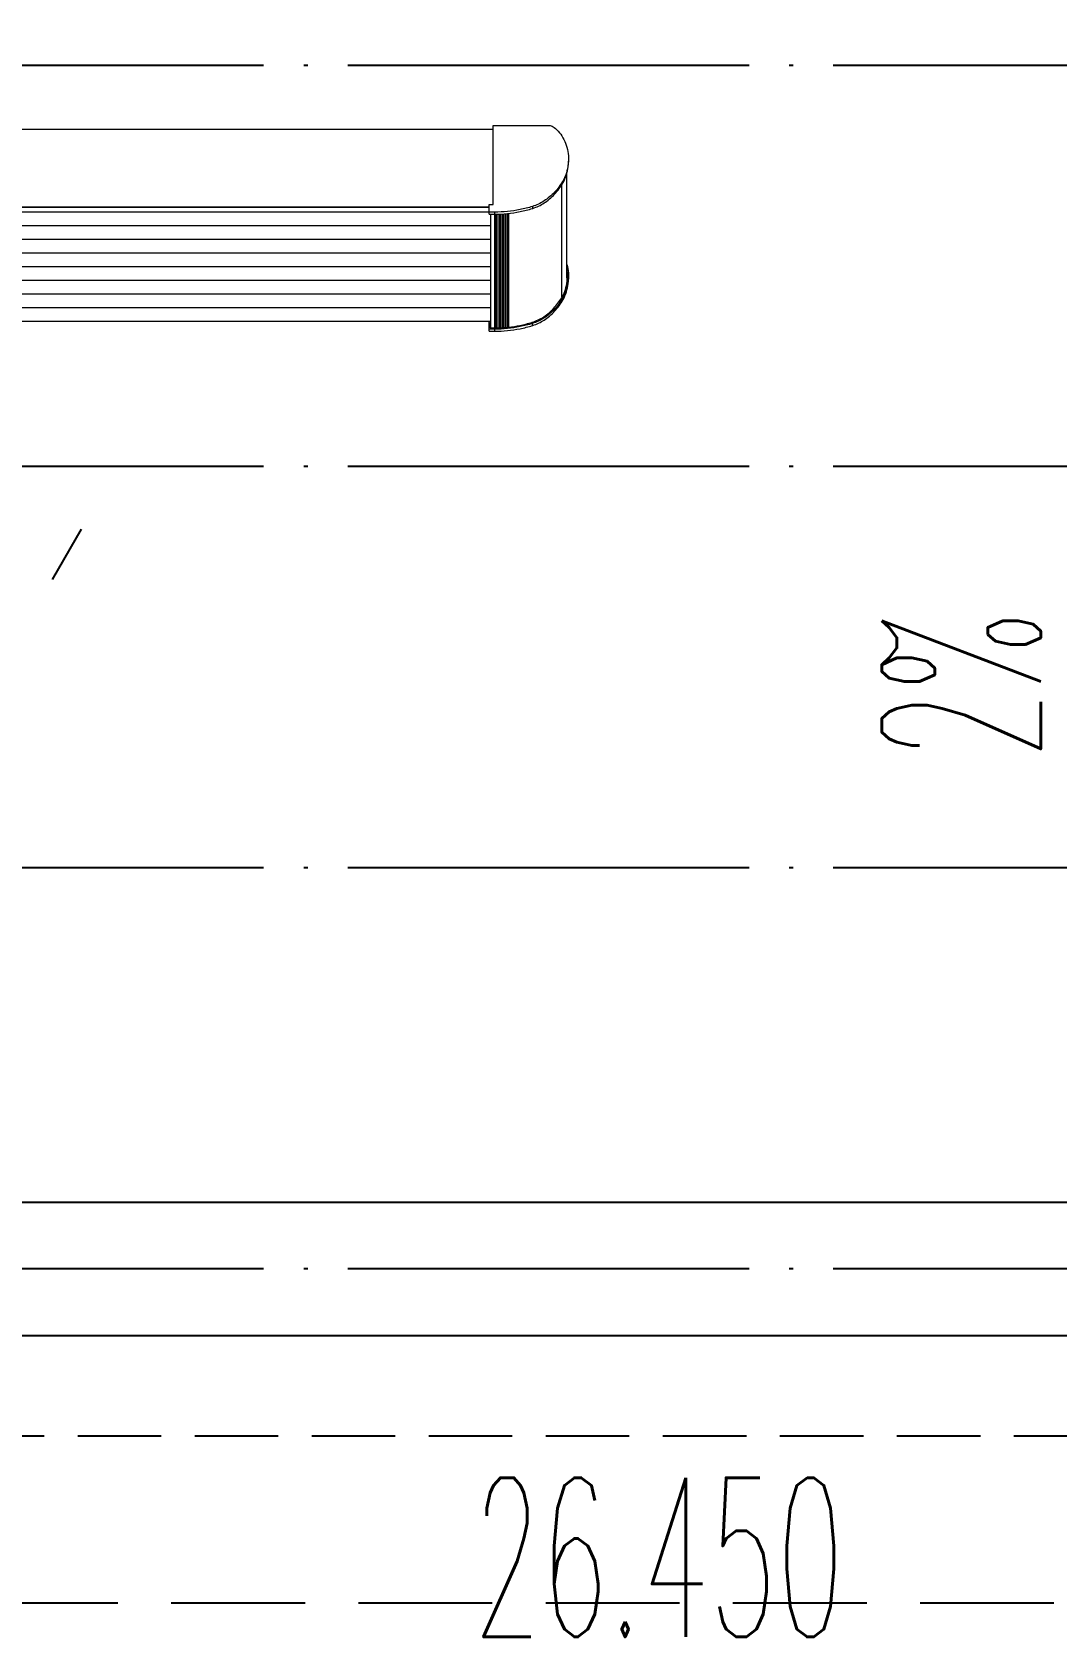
# Model space of a CAD drawing. Extents: x 27938 to 1507990, y 110129 to 923079.
# Drawn here: x 863598 to 865131, y 208857 to 211257 of the extents above; entities that cross this region are included whole.
import ezdxf

# ---------------------------------------------------------------- set-up
doc = ezdxf.new("R2010")
doc.units = 0
doc.header["$LTSCALE"] = 1000
doc.header["$MEASUREMENT"] = 0
for name, pattern in [('#P_--_20B1_001_t3$0$DASH', [0.35, 0.25, -0.1]), ('__DASH', [0.35, 0.25, -0.1]), ('DOTE', [2.42, 2, -0.2, 0.02, -0.2])]:
    doc.linetypes.add(name, pattern=pattern)
for name, color, linetype in [('----建筑底图', 8, 'Continuous'), ('DIM_ELEV', 3, 'Continuous'), ('DOTE', 1, 'Continuous'), ('ROOF', 4, 'Continuous'), ('看线', 251, 'Continuous')]:
    doc.layers.add(name, color=color, linetype=linetype)
doc.layers.add('平面-排水沟', color=86, linetype='Continuous', lineweight=15)
doc.layers.add('平面-空调预留孔', color=173, linetype='Continuous', lineweight=15)
doc.styles.add('_TCH_DIM', font='SIMPLEX.shx', dxfattribs={"width": 0.7, "bigfont": 'GBCBIG.shx'})

# ---------------------------------------------------------------- blocks, each defined once
blk = doc.blocks.new('gdgdgdrgdfsfs')
at = {"layer": '平面-空调预留孔'}
for p, q in [((703030, 763961.6), (701455, 763961.6)), ((703030, 763849.2), (703030, 763967.6)), ((703030, 763967.6), (703111.7, 763967.6)), ((703132.5, 763710.1), (703132.5, 763879)), ((703134.4, 763885.1), (703134.4, 763882.1)), ((703140.2, 763739.3), (703140.2, 763896.4)), ((703023.9, 763845.2), (701461.2, 763845.2)), ((703023.9, 763844.9), (701461.2, 763844.9)), ((703023.9, 763837.8), (701461.2, 763837.8)), ((703023.9, 763834.7), (703023.9, 763849.2)), ((703023.9, 763849.2), (703030, 763849.2)), ((703032.3, 763837.8), (703023.9, 763837.8)), ((703023.9, 763834.7), (703032.3, 763834.7)), ((703026.2, 763664.6), (703026.2, 763834.7)), ((703032.3, 763664.6), (703032.3, 763837.8)), ((703032.7, 763664.6), (703032.7, 763834.7)), ((703035, 763664.6), (703035, 763834.7)), ((703037.3, 763664.7), (703037.3, 763834.8)), ((703039.6, 763664.7), (703039.6, 763834.9)), ((703041.9, 763664.9), (703041.9, 763835)), ((703044.2, 763665), (703044.2, 763835.1)), ((703046.5, 763665.1), (703046.5, 763835.2)), ((703048.8, 763665.3), (703048.8, 763835.4)), ((703051.1, 763665.5), (703051.1, 763835.6)), ((703053.4, 763665.8), (703053.4, 763835.9)), ((703088.6, 763846.3), (703088.6, 763843.2)), ((703026.2, 763817.3), (701458.9, 763817.3)), ((703026.2, 763796.9), (701458.9, 763796.9)), ((703026.2, 763776.4), (701458.9, 763776.4)), ((703026.2, 763756), (701458.9, 763756)), ((703026.2, 763735.5), (701458.9, 763735.5)), ((703026.2, 763715), (701458.9, 763715)), ((703134.4, 763707), (703134.4, 763710)), ((703026.2, 763694.6), (701458.9, 763694.6)), ((703026.2, 763674.1), (701458.9, 763674.1)), ((703023.9, 763659.6), (703023.9, 763674.1)), ((703023.9, 763674.1), (703026.2, 763674.1)), ((703032.3, 763662.7), (703023.9, 763662.7)), ((703025.4, 763672.2), (703025.4, 763664.6)), ((703026.2, 763672.2), (703025.4, 763672.2)), ((703026.2, 763669.7), (703025.4, 763669.7)), ((703025.4, 763664.6), (703032.3, 763664.6)), ((703032.3, 763659.6), (703032.3, 763662.7)), ((703088.6, 763668.1), (703088.6, 763671.2)), ((703023.9, 763659.6), (703032.3, 763659.6))]:
    blk.add_line(p, q, dxfattribs=at)
for points, knots in [([(703111.7, 763967.6), (703112.8, 763967.6), (703114.9, 763967.3), (703118, 763966.3), (703119.9, 763965.1), (703120.9, 763964.4)], [0, 0, 0, 0, 4.088364, 8.168044, 12.231424, 12.231424, 12.231424, 12.231424]), ([(703120.9, 763964.4), (703123.8, 763962.2), (703129.4, 763956.9), (703136, 763946.7), (703140.6, 763934.9), (703142.3, 763924.7), (703142.5, 763918.7), (703142.5, 763917)], [0, 0, 0, 0, 13.236708, 26.367262, 39.40148, 52.370435, 57.391988, 57.391988, 57.391988, 57.391988]), ([(703142.5, 763917), (703142.5, 763914.3), (703142.1, 763907.3), (703139.7, 763896.3), (703136.4, 763888.6), (703134.4, 763885.1)], [0, 0, 0, 0, 7.950473, 20.930505, 33.984373, 33.984373, 33.984373, 33.984373]), ([(703134.4, 763882.1), (703136.4, 763885.6), (703139.7, 763893.2), (703142.1, 763904.3), (703142.5, 763911.3), (703142.5, 763913.9)], [0, 0, 0, 0, 13.053869, 26.0339, 33.984373, 33.984373, 33.984373, 33.984373]), ([(703133.3, 763883.2), (703129.9, 763877.6), (703121.7, 763866.5), (703106.5, 763853.7), (703094.7, 763848.2), (703088.6, 763846.3)], [0, 0, 0, 0, 21.314535, 45.206098, 69.255455, 69.255455, 69.255455, 69.255455]), ([(703089.2, 763843.4), (703095.1, 763845.3), (703106.7, 763850.8), (703122.2, 763863.9), (703130.8, 763875.7), (703134.4, 763882.1)], [0, 0, 0, 0, 23.221194, 47.112756, 70.812357, 70.812357, 70.812357, 70.812357]), ([(703088.6, 763846.3), (703082.5, 763844.4), (703070.1, 763841.2), (703051.3, 763838.4), (703038.6, 763837.8), (703032.3, 763837.8)], [0, 0, 0, 0, 24.22556, 48.472753, 72.728, 72.728, 72.728, 72.728]), ([(703032.3, 763834.7), (703038.6, 763834.7), (703051.3, 763835.3), (703070.1, 763838.2), (703082.5, 763841.3), (703088.6, 763843.2)], [0, 0, 0, 0, 24.256764, 48.502888, 72.728, 72.728, 72.728, 72.728]), ([(703140.2, 763759.4), (703141.3, 763755.4), (703142.3, 763749.5), (703142.5, 763743.6), (703142.5, 763741.9)], [0, 0, 0, 0, 12.807641, 17.829194, 17.829194, 17.829194, 17.829194]), ([(703133.1, 763711.1), (703135.1, 763714.5), (703138.3, 763721.9), (703140.3, 763731.4), (703140.8, 763737), (703140.9, 763738.4)], [0, 0, 0, 0, 12.603735, 25.136179, 29.305258, 29.305258, 29.305258, 29.305258]), ([(703142.5, 763741.9), (703142.5, 763739.2), (703142.1, 763732.3), (703139.7, 763721.2), (703136.4, 763713.6), (703134.4, 763710)], [0, 0, 0, 0, 7.950473, 20.930505, 33.984373, 33.984373, 33.984373, 33.984373]), ([(703134.4, 763707), (703136.4, 763710.5), (703139.7, 763718.1), (703142.1, 763729.2), (703142.5, 763736.2), (703142.5, 763738.8)], [0, 0, 0, 0, 13.053869, 26.0339, 33.984373, 33.984373, 33.984373, 33.984373]), ([(703140.2, 763739.3), (703140.2, 763735.8), (703139.7, 763729.5), (703138.3, 763723.6), (703137.6, 763721)], [0, 0, 0, 0, 10.602023, 18.658548, 18.658548, 18.658548, 18.658548]), ([(703141, 763741.9), (703141, 763743.5), (703140.9, 763746.8), (703140.5, 763750.1), (703140.2, 763751.8)], [0, 0, 0, 0, 4.848396, 9.936354, 9.936354, 9.936354, 9.936354]), ([(703088.2, 763673.1), (703094.2, 763674.9), (703105.8, 763680.3), (703120.7, 763693), (703128.8, 763703.9), (703132.2, 763709.5)], [0, 0, 0, 0, 23.582379, 47.010028, 68.19018, 68.19018, 68.19018, 68.19018]), ([(703133.3, 763708.1), (703129.9, 763702.5), (703121.7, 763691.5), (703106.5, 763678.6), (703094.7, 763673.1), (703088.6, 763671.2)], [0, 0, 0, 0, 21.314535, 45.206098, 69.255455, 69.255455, 69.255455, 69.255455]), ([(703089.2, 763668.3), (703095.1, 763670.2), (703106.7, 763675.7), (703122.2, 763688.8), (703130.8, 763700.6), (703134.4, 763707)], [0, 0, 0, 0, 23.221194, 47.112756, 70.812357, 70.812357, 70.812357, 70.812357]), ([(703088.6, 763671.2), (703082.5, 763669.3), (703070.1, 763666.2), (703051.3, 763663.3), (703038.6, 763662.7), (703032.3, 763662.7)], [0, 0, 0, 0, 24.225112, 48.471236, 72.728, 72.728, 72.728, 72.728]), ([(703032.3, 763659.6), (703038.6, 763659.6), (703051.3, 763660.2), (703070.1, 763663.1), (703082.5, 763666.2), (703088.6, 763668.1)], [0, 0, 0, 0, 24.255247, 48.50244, 72.728, 72.728, 72.728, 72.728]), ([(703053.3, 763665.8), (703058.8, 763666.4), (703070.4, 763668.2), (703081.8, 763671.1), (703087.8, 763672.9)], [0, 0, 0, 0, 21.331569, 44.806099, 44.806099, 44.806099, 44.806099])]:
    blk.add_open_spline(points, degree=3, knots=knots, dxfattribs=at)
for points in [[(703134.4, 763885.1), (703134, 763884.5), (703133.6, 763883.8), (703133.3, 763883.2)], [(703088.6, 763843.2), (703088.8, 763843.3), (703089, 763843.3), (703089.2, 763843.4)], [(703140.2, 763749.2), (703140.6, 763746.8), (703140.8, 763744.4), (703140.9, 763741.9)], [(703140.9, 763738.4), (703140.9, 763739.5), (703141, 763740.7), (703141, 763741.9)], [(703132.2, 763709.5), (703132.5, 763710), (703132.8, 763710.6), (703133.1, 763711.1)], [(703134.4, 763710), (703134, 763709.4), (703133.6, 763708.7), (703133.3, 763708.1)], [(703032.3, 763664.6), (703037, 763664.6), (703041.7, 763664.8), (703046.4, 763665.1)], [(703046.4, 763665.1), (703047.2, 763665.2), (703047.9, 763665.2), (703048.7, 763665.3)], [(703048.7, 763665.3), (703049.5, 763665.4), (703050.2, 763665.4), (703051, 763665.5)], [(703051, 763665.5), (703051, 763665.5), (703051.1, 763665.5), (703051.1, 763665.5)], [(703051.1, 763665.5), (703051.8, 763665.6), (703052.6, 763665.7), (703053.3, 763665.8)], [(703087.8, 763672.9), (703087.9, 763673), (703088.1, 763673), (703088.2, 763673.1)], [(703088.6, 763668.1), (703088.6, 763668.1), (703088.7, 763668.2), (703088.8, 763668.2)], [(703088.8, 763668.2), (703088.9, 763668.2), (703089.1, 763668.3), (703089.2, 763668.3)]]:
    blk.add_open_spline(points, degree=3, dxfattribs=at)
blk = doc.blocks.new('A$C7FBD0C6F')
at = {"color": 8}
blk.add_line((50057.6, -28093.4), (50014.4, -28168.6), dxfattribs=at)
at = {"layer": 'DOTE', "color": 169, "linetype": 'DOTE', "ltscale": 0.3}
for p, q in [((66302.5, -27399.8), (12302.5, -27399.8)), ((66302.5, -27999.8), (12302.5, -27999.8)), ((66302.5, -28599.8), (12302.5, -28599.8)), ((66302.5, -29199.8), (12302.5, -29199.8))]:
    blk.add_line(p, q, dxfattribs=at)
at = {"layer": 'ROOF', "color": 8, "ltscale": 0.8}
for points in [[(53902.5, -18199.8), (53902.5, -16749.8), (49702.5, -16749.8), (49702.5, -18199.8), (50502.5, -18199.8), (50502.5, -20799.5), (48502.7, -20799.5), (48502.7, -20199.8), (44102.5, -20199.8), (44102.5, -22999.8), (42252.5, -22999.8), (42252.5, -27299.7), (48702.5, -27299.9), (48702.5, -29099.8), (54902.4, -29099.8), (54902.4, -27299.9), (60702.5, -27299.7), (60702.5, -22999.8), (59502.5, -22999.8), (59502.5, -20199.8), (57902.5, -20199.8), (57902.5, -22999.8), (53152.5, -22999.8)], [(60902.5, -29299.8), (41852.5, -29299.8), (41852.5, -27299.8), (41552.5, -27299.8)]]:
    blk.add_lwpolyline(points, dxfattribs=at)
at = {"layer": 'ROOF', "color": 8, "linetype": '__DASH', "ltscale": 0.8}
blk.add_lwpolyline([(59702.5, -22399.8), (62152.5, -22399.8), (62152.5, -29699.8), (41452.5, -29699.8), (41452.5, -28499.8), (39302.5, -28499.8)], dxfattribs=at)
at = {"layer": '看线', "color": 8, "linetype": '#P_--_20B1_001_t3$0$DASH', "ltscale": 0.5}
blk.add_lwpolyline([(60902.5, -27149.8), (61902.5, -27149.8), (61902.5, -29449.8), (41702.5, -29449.8), (41702.5, -28249.8), (39302.5, -28249.8)], dxfattribs=at)
at = {"layer": '平面-空调预留孔', "color": 8}
blk.add_blockref('gdgdgdrgdfsfs', (-652356, -791456.9), dxfattribs=at)
at = {"layer": 'DIM_ELEV', "color": 7, "style": '_TCH_DIM', "width": 0.494118}
blk.add_text('26.450', height=238, dxfattribs=at).set_placement((50644.3, -29750.3))
at = {"layer": '平面-排水沟', "color": 7, "style": '_TCH_DIM', "width": 0.494118}
blk.add_text('2%', height=238, rotation=90.0006, dxfattribs=at).set_placement((51492.9, -28437.2))

msp = doc.modelspace()

# ---------------------------------------------------------------- block references
at = {"layer": '----建筑底图', "ltscale": 0.5}
msp.add_blockref('A$C7FBD0C6F', (813614.1, 238606.8), dxfattribs=at)

doc.saveas('drawing.dxf')
